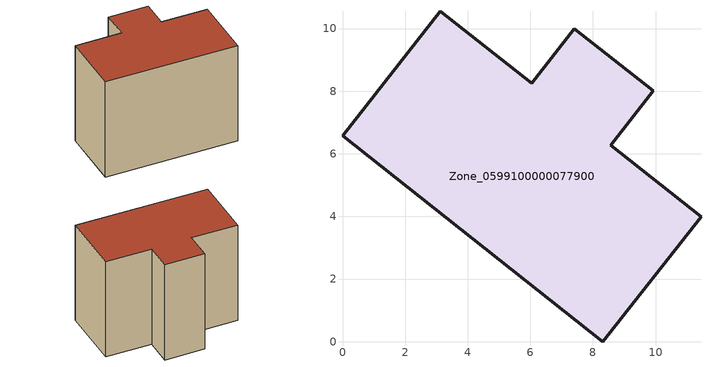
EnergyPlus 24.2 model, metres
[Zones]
Zone_0599100000077900
 floor ground (C_G): 6.04,8.25 7.41,9.99 9.93,8.01 8.56,6.28 11.45,3.99 8.31,0 0,6.58 3.12,10.55 z0.15
 wall outside (C_F): 8.31,0 11.45,3.99 8.56,6.28 9.93,8.01 7.41,9.99 6.04,8.25 3.12,10.55 0,6.58 8.31,0 z0.15:8.56
 roof outside (C_R): 7.41,9.99 6.04,8.25 3.12,10.55 0,6.58 8.31,0 11.45,3.99 8.56,6.28 9.93,8.01 z8.56
[BUILDING]
Pand.0599100000077900: North Axis=0; Terrain=City; Loads Convergence Tolerance Value=0.04; Temperature Convergence Tolerance Value=0.4; Solar Distribution=FullExterior; Maximum Number of Warmup Days=25; Minimum Number of Warmup Days=1
[Site:Location]
Rotterdam.The.Hague.AP_ZH_NLD Design_Conditions: Latitude=51.96; Longitude=4.45; Time Zone=1; Elevation=-4.5
[SITE:GROUNDTEMPERATURE:BUILDINGSURFACE]
18, 18, 18, 18, 18, 18, 18, 18, 18, 18, 18, 18
[MATERIAL] Thermal Absorptance=0.9; Solar Absorptance=0.7; Visible Absorptance=0.7
Name | Roughness | Thickness | Conductivity | Density | Specific Heat
G.TC.1975-1991 | MediumSmooth | 0.15 | 0.288461 | 540 | 1210
F.TC.1975-1991 | Rough | 0.3 | 0.230769 | 1920 | 840
R.TC.1975-1991 | MediumRough | 0.2 | 0.153846 | 1500 | 1000
[CONSTRUCTION]
C_G: G.TC.1975-1991
C_F: F.TC.1975-1991
C_R: R.TC.1975-1991
[ZONE]
Zone_0599100000077900: Type=1; Multiplier=1; Ceiling Height=Autocalculate; Volume=Autocalculate; Floor Area=autocalculate; Part of Total Floor Area=Yes
[ZONEINFILTRATION:DESIGNFLOWRATE]
Infil_Zone_0599100000077900: Zone or ZoneList or Space or SpaceList=Zone_0599100000077900; Schedule=AlwaysOn; Design Flow Rate Calculation Method=Flow/Area; Flow Rate per Floor Area=0.003; Constant Term Coefficient=1; Temperature Term Coefficient=0; Velocity Term Coefficient=0; Velocity Squared Term Coefficient=0
[HVACTEMPLATE:ZONE:IDEALLOADSAIRSYSTEM]
Zone_0599100000077900: Maximum Heating Supply Air Temperature=50; Minimum Cooling Supply Air Temperature=13; Maximum Heating Supply Air Humidity Ratio=0.0156; Minimum Cooling Supply Air Humidity Ratio=0.0077; Heating Limit=NoLimit; Cooling Limit=NoLimit; Dehumidification Control Type=ConstantSensibleHeatRatio; Cooling Sensible Heat Ratio=0.7; Dehumidification Setpoint=60; Humidification Control Type=None; Humidification Setpoint=30; Outdoor Air Method=None; Outdoor Air Flow Rate per Person=0.00944; Outdoor Air Flow Rate per Zone Floor Area=0; Outdoor Air Flow Rate per Zone=0; Demand Controlled Ventilation Type=None; Outdoor Air Economizer Type=NoEconomizer; Heat Recovery Type=None; Sensible Heat Recovery Effectiveness=0.7; Latent Heat Recovery Effectiveness=0.65
[ZONECONTROL:THERMOSTAT]
ThermostatControl_Zone_0599100000077900: Zone or ZoneList=Zone_0599100000077900; Control Type Schedule=DualSetpointControlType; Control 1=Thermostat_Zone_0599100000077900; Temperature Difference Between Cutout And Setpoint=0
[THERMOSTATSETPOINT:DUALSETPOINT]
Thermostat_Zone_0599100000077900: Heating Setpoint Temperature Schedule=HeatingSetpoint_Zone_0599100000077900; Cooling Setpoint Temperature Schedule=CoolingSetpoint_Zone_0599100000077900
[SCHEDULE:COMPACT]
HeatingSetpoint_Zone_0599100000077900: Through: 12/31, For: AllDays, Until: 24:00, 21
CoolingSetpoint_Zone_0599100000077900: Through: 12/31, For: AllDays, Until: 24:00, 24
DualSetpointControlType: Through: 12/31, For: AllDays, Until: 24:00, 4
AlwaysOn: Through: 12/31, For: AllDays, Until: 24:00, 1
